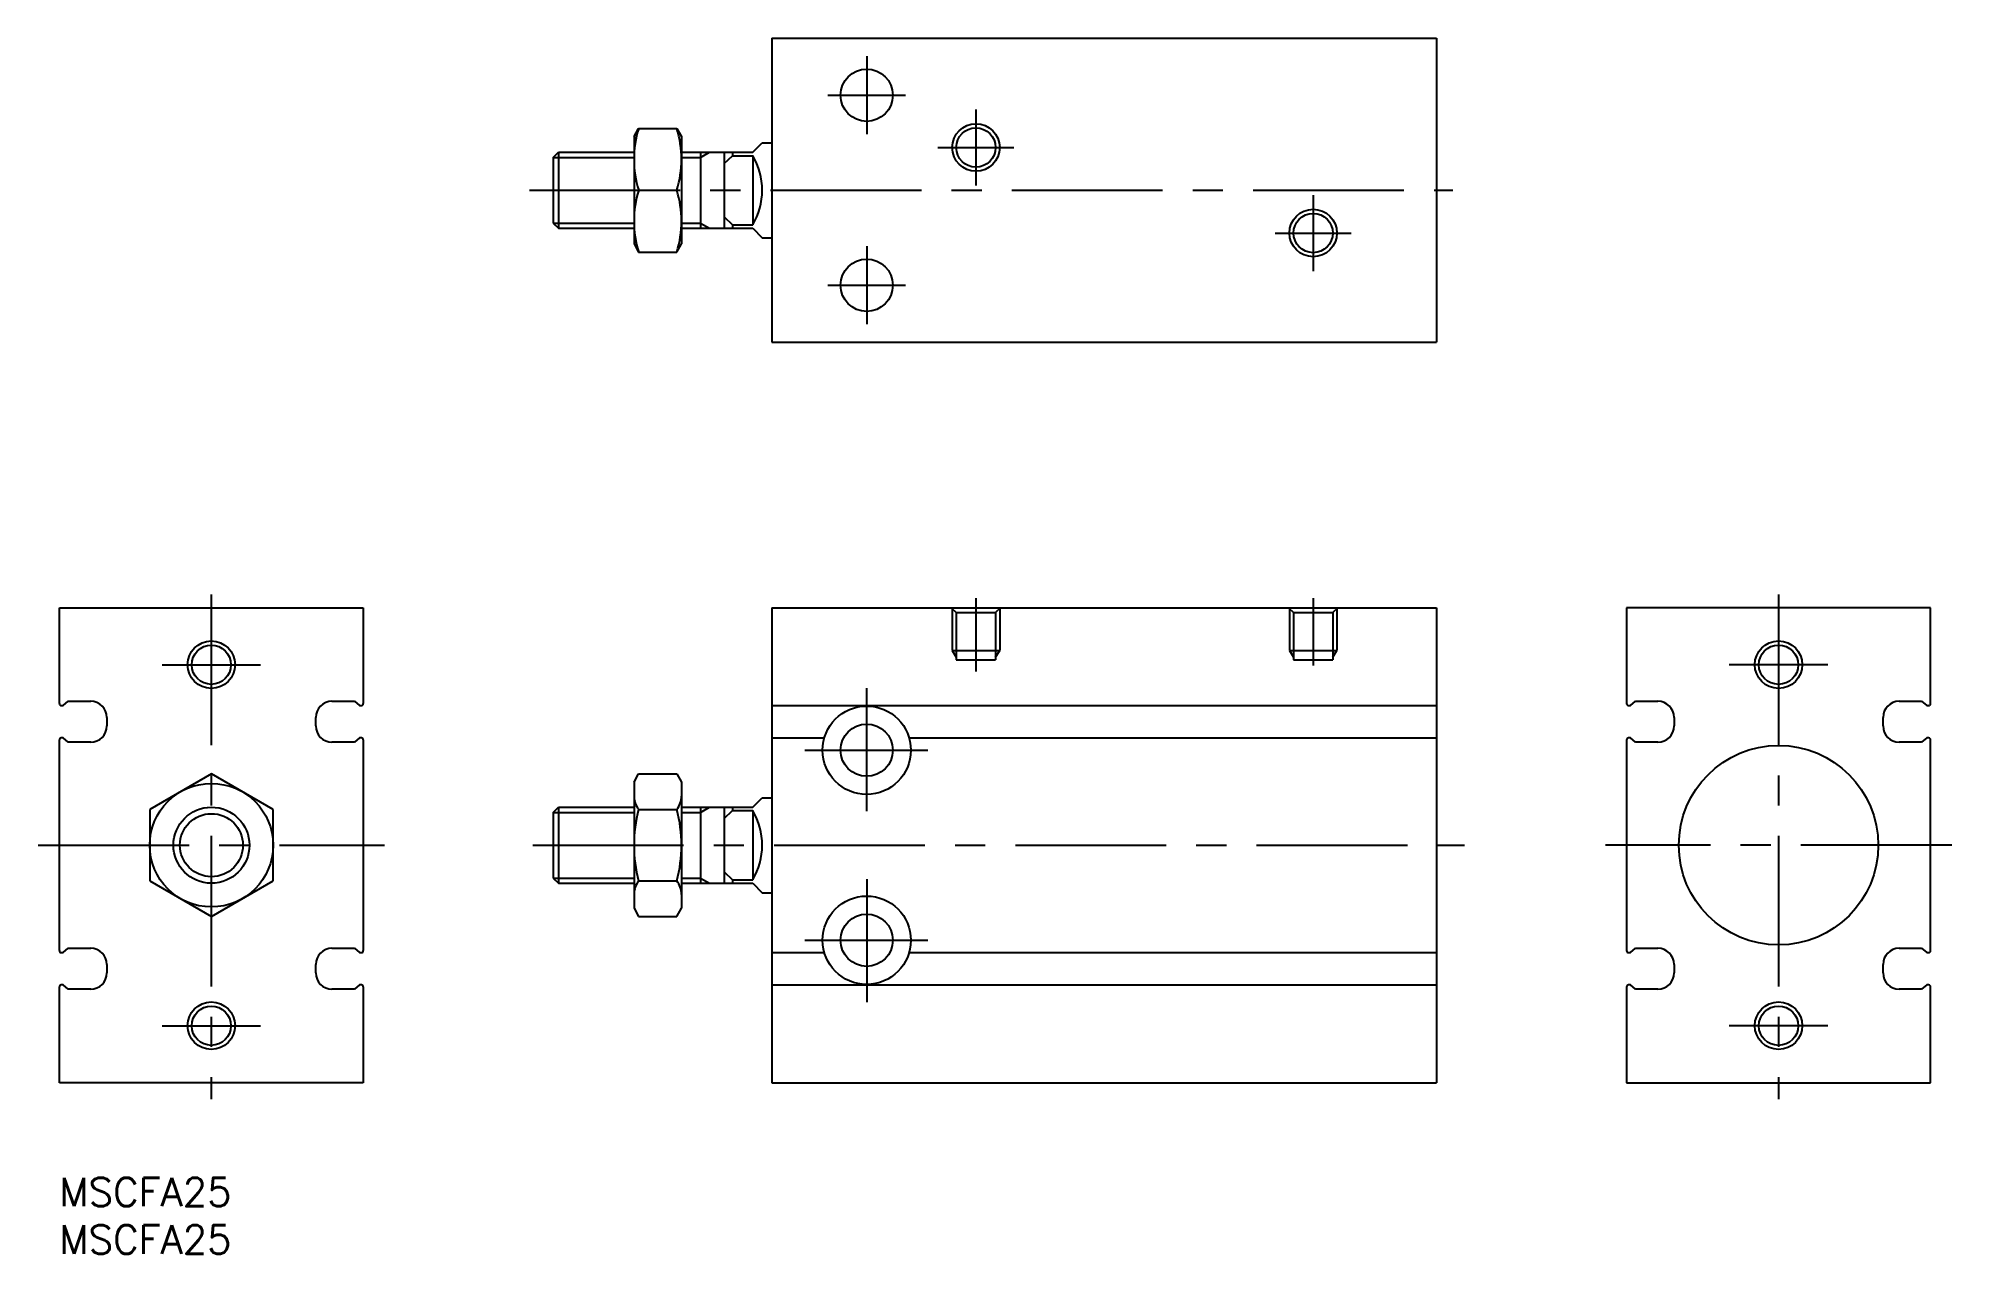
# Model space of a CAD drawing. Extents: x -2 to 199, y -8 to 120.
import ezdxf

# ---------------------------------------------------------------- set-up
doc = ezdxf.new("R2010")
doc.units = 0
doc.header["$LTSCALE"] = 0.5
doc.linetypes.add('CENTER', pattern=[50.8, 31.75, -6.35, 6.35, -6.35])
doc.linetypes.add('DASHED', pattern=[19.05, 12.7, -6.35])
for name, color, linetype in [('MSM_CENTER', 1, 'CENTER'), ('MSM_CONTINUOUS', 7, 'CONTINUOUS'), ('MSM_DASHED', 4, 'DASHED'), ('MSM_NARROW', 5, 'CONTINUOUS'), ('MSM_PART_NUMBER', 7, 'CONTINUOUS')]:
    doc.layers.add(name, color=color, linetype=linetype)
doc.styles.get("Standard").update_dxf_attribs({"font": 'txt.shx', "height": 3, "bigfont": 'bigfont.shx'})

# ---------------------------------------------------------------- blocks, each defined once
blk = doc.blocks.new('*U9')
at = {"layer": 'MSM_PART_NUMBER'}
blk.add_text('MSCFA25', height=3, dxfattribs=at).set_placement((0, -3))
blk = doc.blocks.new('*U10')
at = {"layer": 'MSM_PART_NUMBER'}
blk.add_text('MSCFA25', height=3, dxfattribs=at).set_placement((0, -8))

msp = doc.modelspace()

# ---------------------------------------------------------------- linework, layer by layer
at = {"layer": 'MSM_CENTER'}
for p, q in [((85, 118.04), (85, 109.84)), ((80.9, 113.94), (89.1, 113.94)), ((96.5, 112.44), (96.5, 104.44)), ((92.5, 108.44), (100.5, 108.44)), ((49.48, 103.94), (146.71, 103.94)), ((132, 103.44), (132, 95.44)), ((128, 99.44), (136, 99.44)), ((85, 98.04), (85, 89.84)), ((80.9, 93.94), (89.1, 93.94)), ((16, 61.39), (16, 8.28)), ((96.5, 61.01), (96.5, 53.3)), ((132, 61.01), (132, 53.92)), ((181, 61.39), (181, 8.28)), ((10.82, 54), (21.19, 54)), ((186.18, 54), (175.81, 54)), ((85, 38.6), (85, 51.52)), ((78.5, 45), (91.42, 45)), ((-2.22, 35), (34.22, 35)), ((49.85, 35), (147.92, 35)), ((199.23, 35), (162.79, 35)), ((85, 31.41), (85, 18.49)), ((78.5, 25.01), (91.42, 25.01)), ((10.82, 16), (21.19, 16)), ((186.18, 16), (175.81, 16))]:
    msp.add_line(p, q, dxfattribs=at)
at = {"layer": 'MSM_CONTINUOUS'}
for p, q in [((75, 119.94), (75, 87.94)), ((75, 119.94), (145, 119.94)), ((145, 119.94), (145, 87.94)), ((60.5, 109.59), (60.99, 110.44)), ((60.5, 109.59), (60.5, 98.29)), ((60.99, 110.44), (65.01, 110.44)), ((65.01, 110.44), (65.5, 109.59)), ((65.5, 109.59), (65.5, 98.29)), ((73, 107.94), (74, 108.94)), ((74, 108.94), (75, 108.94)), ((52, 107.4), (52.54, 107.94)), ((52, 107.4), (52, 100.48)), ((52.54, 107.94), (60.5, 107.94)), ((52.54, 107.94), (52.54, 99.94)), ((65.5, 107.94), (73, 107.94)), ((67.5, 107.94), (67.5, 99.94)), ((70, 107.94), (70, 99.94)), ((70, 106.74), (70.87, 107.58)), ((70.87, 107.94), (70.87, 107.58)), ((70.87, 107.58), (73, 107.58)), ((73, 107.58), (73, 100.29)), ((60.99, 103.94), (65.01, 103.94)), ((70, 101.13), (70.87, 100.29)), ((52, 100.48), (52.54, 99.94)), ((52.54, 99.94), (60.5, 99.94)), ((65.5, 99.94), (73, 99.94)), ((70.87, 100.29), (73, 100.29)), ((70.87, 100.29), (70.87, 99.94)), ((73, 99.94), (74, 98.94)), ((74, 98.94), (75, 98.94)), ((60.5, 98.29), (60.99, 97.44)), ((60.99, 97.44), (65.01, 97.44)), ((65.01, 97.44), (65.5, 98.29)), ((75, 87.94), (145, 87.94)), ((0, 60), (32, 60)), ((0, 49.9), (0, 60)), ((32, 60), (32, 49.9)), ((75, 60), (145, 60)), ((75, 60), (75, 10)), ((145, 60), (145, 10)), ((197, 60), (165, 60)), ((165, 60), (165, 49.9)), ((197, 49.9), (197, 60)), ((0.2, 49.7), (0.4, 49.7)), ((0.4, 49.7), (0.94, 50.15)), ((0.94, 50.15), (3.3, 50.15)), ((5, 48.45), (5, 47.55)), ((27, 47.55), (27, 48.45)), ((28.7, 50.15), (31.06, 50.15)), ((31.06, 50.15), (31.6, 49.7)), ((31.6, 49.7), (31.8, 49.7)), ((75, 49.7), (145, 49.7)), ((165.2, 49.7), (165.4, 49.7)), ((165.4, 49.7), (165.94, 50.15)), ((165.94, 50.15), (168.3, 50.15)), ((170, 48.45), (170, 47.55)), ((192, 47.55), (192, 48.45)), ((193.7, 50.15), (196.06, 50.15)), ((196.06, 50.15), (196.6, 49.7)), ((196.6, 49.7), (196.8, 49.7)), ((0, 23.9), (0, 46.1)), ((0.4, 46.3), (0.2, 46.3)), ((0.94, 45.85), (0.4, 46.3)), ((3.3, 45.85), (0.94, 45.85)), ((31.06, 45.85), (28.7, 45.85)), ((31.6, 46.3), (31.06, 45.85)), ((31.8, 46.3), (31.6, 46.3)), ((32, 46.1), (32, 23.9)), ((75, 46.3), (80.54, 46.3)), ((89.46, 46.3), (145, 46.3)), ((165, 46.1), (165, 23.9)), ((165.4, 46.3), (165.2, 46.3)), ((165.94, 45.85), (165.4, 46.3)), ((168.3, 45.85), (165.94, 45.85)), ((196.06, 45.85), (193.7, 45.85)), ((196.6, 46.3), (196.06, 45.85)), ((196.8, 46.3), (196.6, 46.3)), ((197, 23.9), (197, 46.1)), ((16.01, 42.51), (9.51, 38.75)), ((22.51, 38.75), (16.01, 42.51)), ((60.5, 41.63), (60.99, 42.51)), ((60.99, 42.51), (65.01, 42.51)), ((65.01, 42.51), (65.5, 41.63)), ((60.5, 41.63), (60.5, 28.37)), ((65.5, 41.63), (65.5, 28.37)), ((9.51, 38.75), (9.51, 31.25)), ((22.51, 31.25), (22.51, 38.75)), ((52, 38.46), (52.54, 39)), ((52, 38.46), (52, 31.54)), ((52.54, 39), (60.5, 39)), ((52.54, 39), (52.54, 31)), ((60.99, 38.75), (65.01, 38.75)), ((65.5, 39), (73, 39)), ((67.5, 39), (67.5, 31)), ((70, 39), (70, 31)), ((70, 37.8), (70.87, 38.65)), ((70.87, 39), (70.87, 38.65)), ((70.87, 38.65), (73, 38.65)), ((73, 39), (74, 40)), ((73, 38.65), (73, 31.35)), ((74, 40), (75, 40)), ((9.51, 31.25), (16.01, 27.49)), ((16.01, 27.49), (22.51, 31.25)), ((52, 31.54), (52.54, 31)), ((52.54, 31), (60.5, 31)), ((60.99, 31.25), (65.01, 31.25)), ((65.5, 31), (73, 31)), ((70, 32.2), (70.87, 31.35)), ((70.87, 31.35), (73, 31.35)), ((70.87, 31.35), (70.87, 31)), ((73, 31), (74, 30)), ((60.5, 28.37), (60.99, 27.49)), ((65.01, 27.49), (65.5, 28.37)), ((74, 30), (75, 30)), ((60.99, 27.49), (65.01, 27.49)), ((0.2, 23.7), (0.4, 23.7)), ((0.4, 23.7), (0.94, 24.15)), ((0.94, 24.15), (3.3, 24.15)), ((5, 22.45), (5, 21.55)), ((27, 21.55), (27, 22.45)), ((28.7, 24.15), (31.06, 24.15)), ((31.06, 24.15), (31.6, 23.7)), ((31.6, 23.7), (31.8, 23.7)), ((75, 23.7), (80.54, 23.7)), ((89.46, 23.7), (145, 23.7)), ((165.2, 23.7), (165.4, 23.7)), ((165.4, 23.7), (165.94, 24.15)), ((165.94, 24.15), (168.3, 24.15)), ((170, 22.45), (170, 21.55)), ((192, 21.55), (192, 22.45)), ((193.7, 24.15), (196.06, 24.15)), ((196.06, 24.15), (196.6, 23.7)), ((196.6, 23.7), (196.8, 23.7)), ((0.4, 20.3), (0.2, 20.3)), ((0.94, 19.85), (0.4, 20.3)), ((31.6, 20.3), (31.06, 19.85)), ((31.8, 20.3), (31.6, 20.3)), ((75, 20.3), (145, 20.3)), ((165.4, 20.3), (165.2, 20.3)), ((165.94, 19.85), (165.4, 20.3)), ((196.6, 20.3), (196.06, 19.85)), ((196.8, 20.3), (196.6, 20.3)), ((0, 10), (0, 20.1)), ((3.3, 19.85), (0.94, 19.85)), ((31.06, 19.85), (28.7, 19.85)), ((32, 20.1), (32, 10)), ((165, 20.1), (165, 10)), ((168.3, 19.85), (165.94, 19.85)), ((196.06, 19.85), (193.7, 19.85)), ((197, 10), (197, 20.1)), ((32, 10), (0, 10)), ((75, 10), (145, 10)), ((165, 10), (197, 10))]:
    msp.add_line(p, q, dxfattribs=at)
for centre, radius in [((85, 113.94), 2.75), ((96.5, 108.44), 2.5), ((96.5, 108.44), 2.07), ((132, 99.44), 2.5), ((132, 99.44), 2.07), ((85, 93.94), 2.75), ((16, 54), 2.5), ((16, 54), 2.07), ((181, 54), 2.07), ((85, 45), 4.65), ((85, 45), 2.75), ((181, 35), 10.5), ((16.01, 35), 6.5), ((16.01, 35), 3.32), ((85, 25), 4.65), ((85, 25), 2.75), ((16, 16), 2.5), ((16, 16), 2.07), ((181, 16), 2.07)]:
    msp.add_circle(centre, radius, dxfattribs=at)
for centre, radius, start, end in [((71.51, 107.19), 11.01, 162.8265, 197.1735), ((54.49, 107.19), 11.01, 342.8265, 17.1735), ((66.85, 103.94), 7.15, 329.323, 30.677), ((71.51, 100.69), 11.01, 162.8265, 197.1735), ((54.49, 100.69), 11.01, 342.8265, 17.1735), ((0.2, 49.9), 0.2, 180, 270), ((3.3, 48.45), 1.7, 0, 90), ((28.7, 48.45), 1.7, 90, 180), ((31.8, 49.9), 0.2, 270, 0), ((165.2, 49.9), 0.2, 180, 270), ((168.3, 48.45), 1.7, 0, 90), ((193.7, 48.45), 1.7, 90, 180), ((196.8, 49.9), 0.2, 270, 0), ((3.3, 47.55), 1.7, 270, 0), ((28.7, 47.55), 1.7, 180, 270), ((168.3, 47.55), 1.7, 270, 0), ((193.7, 47.55), 1.7, 180, 270), ((0.2, 46.1), 0.2, 90, 180), ((31.8, 46.1), 0.2, 0, 90), ((165.2, 46.1), 0.2, 90, 180), ((196.8, 46.1), 0.2, 0, 90), ((62.82, 40.18), 2.32, 180.0078, 217.9795), ((75.09, 35), 14.59, 165.0995, 194.9005), ((63.18, 40.18), 2.32, 322.0205, 359.9922), ((50.91, 35), 14.59, 345.0995, 14.9005), ((66.85, 35), 7.15, 329.323, 30.677), ((62.82, 29.82), 2.32, 142.0205, 179.9922), ((63.18, 29.82), 2.32, 0.0078, 37.9795), ((0.2, 23.9), 0.2, 180, 270), ((3.3, 22.45), 1.7, 0, 90), ((28.7, 22.45), 1.7, 90, 180), ((31.8, 23.9), 0.2, 270, 360), ((165.2, 23.9), 0.2, 180, 270), ((168.3, 22.45), 1.7, 0, 90), ((193.7, 22.45), 1.7, 90, 180), ((196.8, 23.9), 0.2, 270, 360), ((0.2, 20.1), 0.2, 90, 180), ((3.3, 21.55), 1.7, 270, 0), ((28.7, 21.55), 1.7, 180, 270), ((31.8, 20.1), 0.2, 0, 90), ((165.2, 20.1), 0.2, 90, 180), ((168.3, 21.55), 1.7, 270, 0), ((193.7, 21.55), 1.7, 180, 270), ((196.8, 20.1), 0.2, 0, 90)]:
    msp.add_arc(centre, radius, start, end, dxfattribs=at)
at = {"layer": 'MSM_DASHED'}
for p, q in [((93.9, 60), (94.43, 59.5)), ((94, 59.9), (94, 55.5)), ((94.43, 59.5), (98.57, 59.5)), ((94.43, 59.5), (94.43, 54.5)), ((99.1, 60), (98.57, 59.5)), ((98.57, 59.5), (98.57, 54.5)), ((99, 59.9), (99, 55.5)), ((129.4, 60), (129.93, 59.5)), ((129.5, 59.9), (129.5, 55.5)), ((129.93, 59.5), (134.07, 59.5)), ((129.93, 59.5), (129.93, 54.5)), ((134.6, 60), (134.07, 59.5)), ((134.07, 59.5), (134.07, 54.5)), ((134.5, 59.9), (134.5, 55.5)), ((94, 55.5), (99, 55.5)), ((94, 55.5), (94.43, 54.81)), ((94.43, 54.5), (98.57, 54.5)), ((98.57, 54.81), (99, 55.5)), ((129.5, 55.5), (129.93, 54.81)), ((129.5, 55.5), (134.5, 55.5)), ((129.93, 54.5), (134.07, 54.5)), ((134.07, 54.81), (134.5, 55.5))]:
    msp.add_line(p, q, dxfattribs=at)
at = {"layer": 'MSM_NARROW'}
for p, q in [((52, 107.4), (60.5, 107.4)), ((65.5, 107.4), (67.5, 107.4)), ((67.5, 107.4), (68.44, 107.94)), ((52, 100.48), (60.5, 100.48)), ((65.5, 100.48), (67.5, 100.48)), ((67.5, 100.48), (68.44, 99.94)), ((52, 38.46), (60.5, 38.46)), ((65.5, 38.46), (67.5, 38.46)), ((67.5, 38.46), (68.44, 39)), ((52, 31.54), (60.5, 31.54)), ((65.5, 31.54), (67.5, 31.54)), ((67.5, 31.54), (68.44, 31))]:
    msp.add_line(p, q, dxfattribs=at)
for centre, radius in [((181, 54), 2.5), ((16.01, 35), 4), ((181, 16), 2.5)]:
    msp.add_circle(centre, radius, dxfattribs=at)

# ---------------------------------------------------------------- block references
at = {"layer": 'MSM_CONTINUOUS'}
for name in ['*U9', '*U10']:
    msp.add_blockref(name, (0, 0), dxfattribs=at)

doc.saveas('drawing.dxf')
